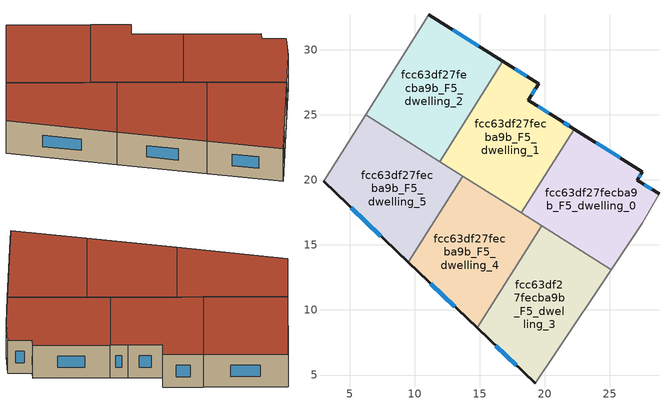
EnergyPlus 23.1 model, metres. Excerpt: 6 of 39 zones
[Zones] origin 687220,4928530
fcc63df27fecba9b_F5_dwelling_0
 floor to fcc63df27fecba9b_F4_dwelling_0 (EU_floor_Construction): 27.51,20.62 27.1,19.97 28.78,18.93 27.5,16.67 25.11,13.1 18.19,17.46 22.26,23.91 z15
 wall outside (EU_wall_Construction): 28.78,18.93 27.1,19.97 27.51,20.62 22.26,23.91 z15:18
 wall adiabatic (EU_wall_Construction): 25.11,13.1 27.5,16.67 28.78,18.93 z15:18
 wall to fcc63df27fecba9b_F5_dwelling_1 (EU_wall_Construction): 22.26,23.91 18.19,17.46 z15:18
 wall to fcc63df27fecba9b_F5_dwelling_3 (EU_wall_Construction): 19.75,16.48 25.11,13.1 z15:18
 wall to fcc63df27fecba9b_F5_dwelling_4 (EU_wall_Construction): 18.19,17.46 19.75,16.48 z15:18
 window (EU_Window_Construction): 25.8,21.69 23.97,22.84 / 27.23,20.19 27.38,20.41 / 28.23,19.27 27.65,19.64 z15.98:17.02
 roof outside (EU_roof_Construction): 25.11,13.1 27.5,16.67 28.78,18.93 27.1,19.97 27.51,20.62 22.26,23.91 18.19,17.46 z18
fcc63df27fecba9b_F5_dwelling_1
 floor to fcc63df27fecba9b_F4_dwelling_1 (EU_floor_Construction): 19.52,27.41 18.72,26.13 21.09,24.64 22.26,23.91 18.19,17.46 11.92,21.41 16.78,29.12 z15
 wall outside (EU_wall_Construction): 22.26,23.91 21.09,24.64 18.72,26.13 19.52,27.41 16.78,29.12 z15:18
 wall to fcc63df27fecba9b_F5_dwelling_2 (EU_wall_Construction): 16.78,29.12 11.92,21.41 z15:18
 wall to fcc63df27fecba9b_F5_dwelling_4 (EU_wall_Construction): 13.69,20.29 18.19,17.46 z15:18
 wall to fcc63df27fecba9b_F5_dwelling_5 (EU_wall_Construction): 11.92,21.41 13.69,20.29 z15:18
 window (EU_Window_Construction): 18.63,27.96 17.67,28.56 / 18.98,26.55 19.26,26.99 / 20.32,25.13 19.49,25.65 / 21.88,24.15 21.47,24.41 z15.98:17.02
 roof outside (EU_roof_Construction): 18.19,17.46 22.26,23.91 21.09,24.64 18.72,26.13 19.52,27.41 16.78,29.12 11.92,21.41 z18
fcc63df27fecba9b_F5_dwelling_2
 floor to fcc63df27fecba9b_F4_dwelling_2 (EU_floor_Construction): 16.78,29.12 11.92,21.41 6.22,25 11.07,32.7 z15
 wall outside (EU_wall_Construction): 16.78,29.12 11.07,32.7 z15:18
 wall adiabatic (EU_wall_Construction): 11.07,32.7 6.22,25 z15:18
 wall to fcc63df27fecba9b_F5_dwelling_5 (EU_wall_Construction): 6.22,25 11.92,21.41 z15:18
 window (EU_Window_Construction): 14.93,30.28 12.93,31.53 z15.98:17.02
 roof outside (EU_roof_Construction): 11.92,21.41 16.78,29.12 11.07,32.7 6.22,25 z18
fcc63df27fecba9b_F5_dwelling_3
 floor to fcc63df27fecba9b_F4_dwelling_3 (EU_floor_Construction): 25.11,13.1 20.84,6.73 19.25,4.37 14.79,8.62 19.75,16.47 z15
 wall outside (EU_wall_Construction): 14.79,8.62 19.25,4.37 z15:18
 wall adiabatic (EU_wall_Construction): 19.25,4.37 20.84,6.73 25.11,13.1 z15:18
 wall to fcc63df27fecba9b_F5_dwelling_4 (EU_wall_Construction): 19.75,16.47 14.79,8.62 z15:18
 window (EU_Window_Construction): 16.24,7.23 17.8,5.75 z15.98:17.02
 roof outside (EU_roof_Construction): 20.84,6.73 25.11,13.1 19.75,16.47 14.79,8.62 19.25,4.37 z18
fcc63df27fecba9b_F5_dwelling_4
 floor to fcc63df27fecba9b_F4_dwelling_4 (EU_floor_Construction): 19.75,16.47 14.79,8.62 9.51,13.66 13.69,20.29 z15
 wall outside (EU_wall_Construction): 9.51,13.66 14.79,8.62 z15:18
 wall to fcc63df27fecba9b_F5_dwelling_5 (EU_wall_Construction): 13.69,20.29 9.51,13.66 z15:18
 window (EU_Window_Construction): 11.23,12.02 13.07,10.26 z15.98:17.02
 roof outside (EU_roof_Construction): 14.79,8.62 19.75,16.47 13.69,20.29 9.51,13.66 z18
fcc63df27fecba9b_F5_dwelling_5
 floor to fcc63df27fecba9b_F4_dwelling_5 (EU_floor_Construction): 13.69,20.29 9.51,13.66 2.99,19.88 6.22,25 z15
 wall outside (EU_wall_Construction): 2.99,19.88 9.51,13.66 z15:18
 wall adiabatic (EU_wall_Construction): 6.22,25 2.99,19.88 z15:18
 window (EU_Window_Construction): 5.11,17.85 7.39,15.68 z15.98:17.02
 roof outside (EU_roof_Construction): 9.51,13.66 13.69,20.29 6.22,25 2.99,19.88 z18
[Building]
EU S2 Campaign: North Axis=0; Terrain=City; Solar Distribution=FullExterior
[Site:Location]
Bologna: Latitude=44.5; Longitude=11.25; Time Zone=1; Elevation=37
[SizingPeriod:WeatherFileDays]
AnnualSizingPeriod: Begin Month=1; Begin Day of Month=1; End Month=12; End Day of Month=31; Day of Week for Start Day=Monday; Use Weather File Daylight Saving Period=No; Use Weather File Rain and Snow Indicators=No
[MATERIAL]
EU_InternalMass_Material: Roughness=MediumRough; Thickness=0.1; Conductivity=1; Density=1800; Specific Heat=900; Thermal Absorptance=0.9; Solar Absorptance=0.7; Visible Absorptance=0.7
[MATERIAL:NOMASS] Roughness=MediumRough; Thermal Absorptance=0.9; Solar Absorptance=0.7; Visible Absorptance=0.7
Name | Thermal Resistance
EU_wall_NoMass | 0.905828
EU_roof_NoMass | 0.37593
EU_floor_NoMass | 0.67114
[WINDOWMATERIAL:SIMPLEGLAZINGSYSTEM]
EU_Window_SimpleGlazing: UFactor=4.52486; Solar Heat Gain Coefficient=0.85; Visible Transmittance=0.85
[CONSTRUCTION]
EU_wall_Construction: EU_wall_NoMass
EU_roof_Construction: EU_roof_NoMass
EU_floor_Construction: EU_floor_NoMass
EU_Window_Construction: EU_Window_SimpleGlazing
EU_InternalMass_Construction: EU_InternalMass_Material
[ZONE] Type=1; Multiplier=1; Ceiling Height=autocalculate; Floor Area=autocalculate; Part of Total Floor Area=Yes
Name | Volume
fcc63df27fecba9b_F5_dwelling_0 | 184.084
fcc63df27fecba9b_F5_dwelling_1 | 184.072
fcc63df27fecba9b_F5_dwelling_2 | 184.087
fcc63df27fecba9b_F5_dwelling_3 | 184.091
fcc63df27fecba9b_F5_dwelling_4 | 184.089
fcc63df27fecba9b_F5_dwelling_5 | 184.088
[INTERNALMASS] Construction=EU_InternalMass_Construction
Name | Zone or ZoneList | Surface Area
fcc63df27fecba9b_F5_dwelling_0_EU_InternalMass | fcc63df27fecba9b_F5_dwelling_0 | 61.3611
fcc63df27fecba9b_F5_dwelling_1_EU_InternalMass | fcc63df27fecba9b_F5_dwelling_1 | 61.3573
fcc63df27fecba9b_F5_dwelling_2_EU_InternalMass | fcc63df27fecba9b_F5_dwelling_2 | 61.3621
fcc63df27fecba9b_F5_dwelling_3_EU_InternalMass | fcc63df27fecba9b_F5_dwelling_3 | 61.3634
fcc63df27fecba9b_F5_dwelling_4_EU_InternalMass | fcc63df27fecba9b_F5_dwelling_4 | 61.3634
fcc63df27fecba9b_F5_dwelling_5_EU_InternalMass | fcc63df27fecba9b_F5_dwelling_5 | 61.3622
[OTHEREQUIPMENT] Fuel Type=Electricity; Design Level Calculation Method=Watts/Area; Power per Zone Floor Area=1; Fraction Latent=0; Fraction Radiant=0; Fraction Lost=0; Carbon Dioxide Generation Rate=0; EndUse Subcategory=EU_Step8_InternalGains
Name | Zone or ZoneList or Space or SpaceList | Schedule
EU_Step8_InternalGain_fcc63df27fecba9b_F5_dwelling_0_f000 | fcc63df27fecba9b_F5_dwelling_0 | EU_Step8_GainSchedule_fcc63df27fecba9b_F5_dwelling_0_f000
EU_Step8_InternalGain_fcc63df27fecba9b_F5_dwelling_1_f000 | fcc63df27fecba9b_F5_dwelling_1 | EU_Step8_GainSchedule_fcc63df27fecba9b_F5_dwelling_1_f000
EU_Step8_InternalGain_fcc63df27fecba9b_F5_dwelling_2_f000 | fcc63df27fecba9b_F5_dwelling_2 | EU_Step8_GainSchedule_fcc63df27fecba9b_F5_dwelling_2_f000
EU_Step8_InternalGain_fcc63df27fecba9b_F5_dwelling_3_f000 | fcc63df27fecba9b_F5_dwelling_3 | EU_Step8_GainSchedule_fcc63df27fecba9b_F5_dwelling_3_f000
EU_Step8_InternalGain_fcc63df27fecba9b_F5_dwelling_4_f000 | fcc63df27fecba9b_F5_dwelling_4 | EU_Step8_GainSchedule_fcc63df27fecba9b_F5_dwelling_4_f000
EU_Step8_InternalGain_fcc63df27fecba9b_F5_dwelling_5_f000 | fcc63df27fecba9b_F5_dwelling_5 | EU_Step8_GainSchedule_fcc63df27fecba9b_F5_dwelling_5_f000
[ZONEVENTILATION:DESIGNFLOWRATE] Schedule=EU_AlwaysOn; Design Flow Rate Calculation Method=AirChanges/Hour; Air Changes per Hour=0.73129; Ventilation Type=Natural; Fan Pressure Rise=0; Fan Total Efficiency=1; Constant Term Coefficient=1; Temperature Term Coefficient=0; Velocity Term Coefficient=0; Velocity Squared Term Coefficient=0; Minimum Indoor Temperature=-100; Maximum Indoor Temperature=100; Delta Temperature=-100; Minimum Outdoor Temperature=-100; Maximum Outdoor Temperature=100; Maximum Wind Speed=40
Name | Zone or ZoneList or Space or SpaceList
EU_ConstantAir_fcc63df27fecba9b_F5_dwelling_0 | fcc63df27fecba9b_F5_dwelling_0
EU_ConstantAir_fcc63df27fecba9b_F5_dwelling_1 | fcc63df27fecba9b_F5_dwelling_1
EU_ConstantAir_fcc63df27fecba9b_F5_dwelling_2 | fcc63df27fecba9b_F5_dwelling_2
EU_ConstantAir_fcc63df27fecba9b_F5_dwelling_3 | fcc63df27fecba9b_F5_dwelling_3
EU_ConstantAir_fcc63df27fecba9b_F5_dwelling_4 | fcc63df27fecba9b_F5_dwelling_4
EU_ConstantAir_fcc63df27fecba9b_F5_dwelling_5 | fcc63df27fecba9b_F5_dwelling_5
[HVACTEMPLATE:THERMOSTAT] Constant Heating Setpoint=20; Constant Cooling Setpoint=50
EU_HeatOnly_fcc63df27fecba9b_F0_dwelling_0; EU_HeatOnly_fcc63df27fecba9b_F0_dwelling_1; EU_HeatOnly_fcc63df27fecba9b_F0_dwelling_2; EU_HeatOnly_fcc63df27fecba9b_F0_dwelling_3; EU_HeatOnly_fcc63df27fecba9b_F0_dwelling_4; EU_HeatOnly_fcc63df27fecba9b_F0_dwelling_5; EU_HeatOnly_fcc63df27fecba9b_F0_dwelling_6; EU_HeatOnly_fcc63df27fecba9b_F1_dwelling_0; EU_HeatOnly_fcc63df27fecba9b_F1_dwelling_1; EU_HeatOnly_fcc63df27fecba9b_F1_dwelling_2; EU_HeatOnly_fcc63df27fecba9b_F1_dwelling_3; EU_HeatOnly_fcc63df27fecba9b_F1_dwelling_4; EU_HeatOnly_fcc63df27fecba9b_F1_dwelling_5; EU_HeatOnly_fcc63df27fecba9b_F1_dwelling_6; EU_HeatOnly_fcc63df27fecba9b_F2_dwelling_0; EU_HeatOnly_fcc63df27fecba9b_F2_dwelling_1; EU_HeatOnly_fcc63df27fecba9b_F2_dwelling_2; EU_HeatOnly_fcc63df27fecba9b_F2_dwelling_3; EU_HeatOnly_fcc63df27fecba9b_F2_dwelling_4; EU_HeatOnly_fcc63df27fecba9b_F2_dwelling_5; EU_HeatOnly_fcc63df27fecba9b_F2_dwelling_6; EU_HeatOnly_fcc63df27fecba9b_F3_dwelling_0; EU_HeatOnly_fcc63df27fecba9b_F3_dwelling_1; EU_HeatOnly_fcc63df27fecba9b_F3_dwelling_2; EU_HeatOnly_fcc63df27fecba9b_F3_dwelling_3; EU_HeatOnly_fcc63df27fecba9b_F3_dwelling_4; EU_HeatOnly_fcc63df27fecba9b_F3_dwelling_5; EU_HeatOnly_fcc63df27fecba9b_F4_dwelling_0; EU_HeatOnly_fcc63df27fecba9b_F4_dwelling_1; EU_HeatOnly_fcc63df27fecba9b_F4_dwelling_2; EU_HeatOnly_fcc63df27fecba9b_F4_dwelling_3; EU_HeatOnly_fcc63df27fecba9b_F4_dwelling_4; EU_HeatOnly_fcc63df27fecba9b_F4_dwelling_5; EU_HeatOnly_fcc63df27fecba9b_F5_dwelling_0; EU_HeatOnly_fcc63df27fecba9b_F5_dwelling_1; EU_HeatOnly_fcc63df27fecba9b_F5_dwelling_2; EU_HeatOnly_fcc63df27fecba9b_F5_dwelling_3; EU_HeatOnly_fcc63df27fecba9b_F5_dwelling_4; EU_HeatOnly_fcc63df27fecba9b_F5_dwelling_5
[HVACTEMPLATE:ZONE:IDEALLOADSAIRSYSTEM] System Availability Schedule=EU_AlwaysOn; Maximum Heating Supply Air Temperature=50; Minimum Cooling Supply Air Temperature=13; Maximum Heating Supply Air Humidity Ratio=0.0156; Minimum Cooling Supply Air Humidity Ratio=0.0077; Heating Limit=NoLimit; Cooling Limit=NoLimit; Heating Availability Schedule=EU_AlwaysOn; Cooling Availability Schedule=EU_CoolingOff; Dehumidification Control Type=ConstantSensibleHeatRatio; Cooling Sensible Heat Ratio=0.7; Dehumidification Setpoint=60; Humidification Control Type=None; Humidification Setpoint=30; Outdoor Air Method=None; Outdoor Air Flow Rate per Person=0.00944; Outdoor Air Flow Rate per Zone Floor Area=0; Outdoor Air Flow Rate per Zone=0; Demand Controlled Ventilation Type=None; Outdoor Air Economizer Type=NoEconomizer; Heat Recovery Type=None; Sensible Heat Recovery Effectiveness=0.7; Latent Heat Recovery Effectiveness=0.65
Name | Template Thermostat
fcc63df27fecba9b_F5_dwelling_0 | EU_HeatOnly_fcc63df27fecba9b_F5_dwelling_0
fcc63df27fecba9b_F5_dwelling_1 | EU_HeatOnly_fcc63df27fecba9b_F5_dwelling_1
fcc63df27fecba9b_F5_dwelling_2 | EU_HeatOnly_fcc63df27fecba9b_F5_dwelling_2
fcc63df27fecba9b_F5_dwelling_3 | EU_HeatOnly_fcc63df27fecba9b_F5_dwelling_3
fcc63df27fecba9b_F5_dwelling_4 | EU_HeatOnly_fcc63df27fecba9b_F5_dwelling_4
fcc63df27fecba9b_F5_dwelling_5 | EU_HeatOnly_fcc63df27fecba9b_F5_dwelling_5
[SIZING:ZONE] Zone Cooling Design Supply Air Temperature Input Method=SupplyAirTemperature; Zone Cooling Design Supply Air Temperature=13; Zone Heating Design Supply Air Temperature Input Method=SupplyAirTemperature; Zone Heating Design Supply Air Temperature=50; Zone Cooling Design Supply Air Humidity Ratio=0.008; Zone Heating Design Supply Air Humidity Ratio=0.008; Cooling Design Air Flow Method=DesignDay; Cooling Design Air Flow Rate=0; Cooling Minimum Air Flow per Zone Floor Area=0.000762; Cooling Minimum Air Flow=0; Cooling Minimum Air Flow Fraction=0.2; Heating Design Air Flow Method=DesignDay; Heating Design Air Flow Rate=0; Heating Maximum Air Flow per Zone Floor Area=0.002032; Heating Maximum Air Flow=0.141576; Heating Maximum Air Flow Fraction=0.3; Account for Dedicated Outdoor Air System=No; Dedicated Outdoor Air System Control Strategy=NeutralSupplyAir; Dedicated Outdoor Air Low Setpoint Temperature for Design=autosize; Dedicated Outdoor Air High Setpoint Temperature for Design=autosize; Zone Load Sizing Method=Sensible Load Only No Latent Load; Zone Latent Cooling Design Supply Air Humidity Ratio Input Method=HumidityRatioDifference; Zone Cooling Design Supply Air Humidity Ratio Difference=0.005; Zone Latent Heating Design Supply Air Humidity Ratio Input Method=HumidityRatioDifference; Zone Humidification Design Supply Air Humidity Ratio Difference=0.005
fcc63df27fecba9b_F5_dwelling_0; fcc63df27fecba9b_F5_dwelling_1; fcc63df27fecba9b_F5_dwelling_2; fcc63df27fecba9b_F5_dwelling_3; fcc63df27fecba9b_F5_dwelling_4; fcc63df27fecba9b_F5_dwelling_5
[SCHEDULE:CONSTANT]
Name | Hourly Value
EU_AlwaysOn | 1
EU_CoolingOff | 0
[SCHEDULE:FILE] Column Number=1; Rows to Skip at Top=0; Number of Hours of Data=8760; Column Separator=Comma; Interpolate to Timestep=No; Minutes per Item=60; Adjust Schedule for Daylight Savings=Yes
Name | File
EU_Step8_GainSchedule_fcc63df27fecba9b_F5_dwelling_0_f000 | ../../schedules/fcc63df27fecba9b/fcc63df27fecba9b_F5_dwelling_0_f000_gain.csv
EU_Step8_GainSchedule_fcc63df27fecba9b_F5_dwelling_1_f000 | ../../schedules/fcc63df27fecba9b/fcc63df27fecba9b_F5_dwelling_1_f000_gain.csv
EU_Step8_GainSchedule_fcc63df27fecba9b_F5_dwelling_2_f000 | ../../schedules/fcc63df27fecba9b/fcc63df27fecba9b_F5_dwelling_2_f000_gain.csv
EU_Step8_GainSchedule_fcc63df27fecba9b_F5_dwelling_3_f000 | ../../schedules/fcc63df27fecba9b/fcc63df27fecba9b_F5_dwelling_3_f000_gain.csv
EU_Step8_GainSchedule_fcc63df27fecba9b_F5_dwelling_4_f000 | ../../schedules/fcc63df27fecba9b/fcc63df27fecba9b_F5_dwelling_4_f000_gain.csv
EU_Step8_GainSchedule_fcc63df27fecba9b_F5_dwelling_5_f000 | ../../schedules/fcc63df27fecba9b/fcc63df27fecba9b_F5_dwelling_5_f000_gain.csv
